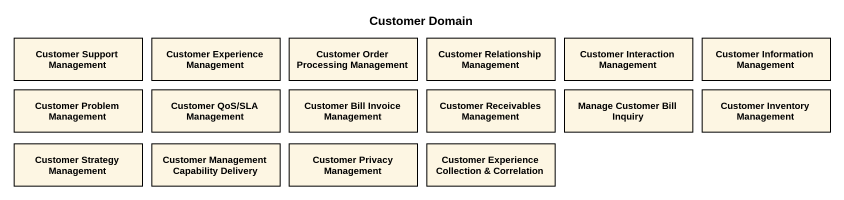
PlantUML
@startuml
title Customer Domain
hide circle
hide empty members
class "Customer Support Management" as Customer_Support_Management
class "Customer Experience Management" as Customer_Experience
class "Customer Order Processing Management" as Customer_Order_Processing
class "Customer Relationship Management" as Customer_Relationship
class "Customer Interaction Management" as Customer_Interaction
class "Customer Information Management" as Customer_Information
class "Customer Problem Management" as Customer_Problem_Management
class "Customer QoS/SLA Management" as Customer_QoS_SLA_Management
class "Customer Bill Invoice Management" as Customer_Bill_Invoice
class "Customer Receivables Management" as Customer_Receivables
class "Manage Customer Bill Inquiry" as Manage_Customer_Bill_Inquiry
class "Customer Inventory Management" as Customer_Inventory
class "Customer Strategy Management" as Customer_Strategy_Management
class "Customer Management Capability Delivery" as Customer_Management
class "Customer Privacy Management" as Customer_Privacy_Management
class "Customer Experience Collection & Correlation" as Customer_Experience_2
@enduml
